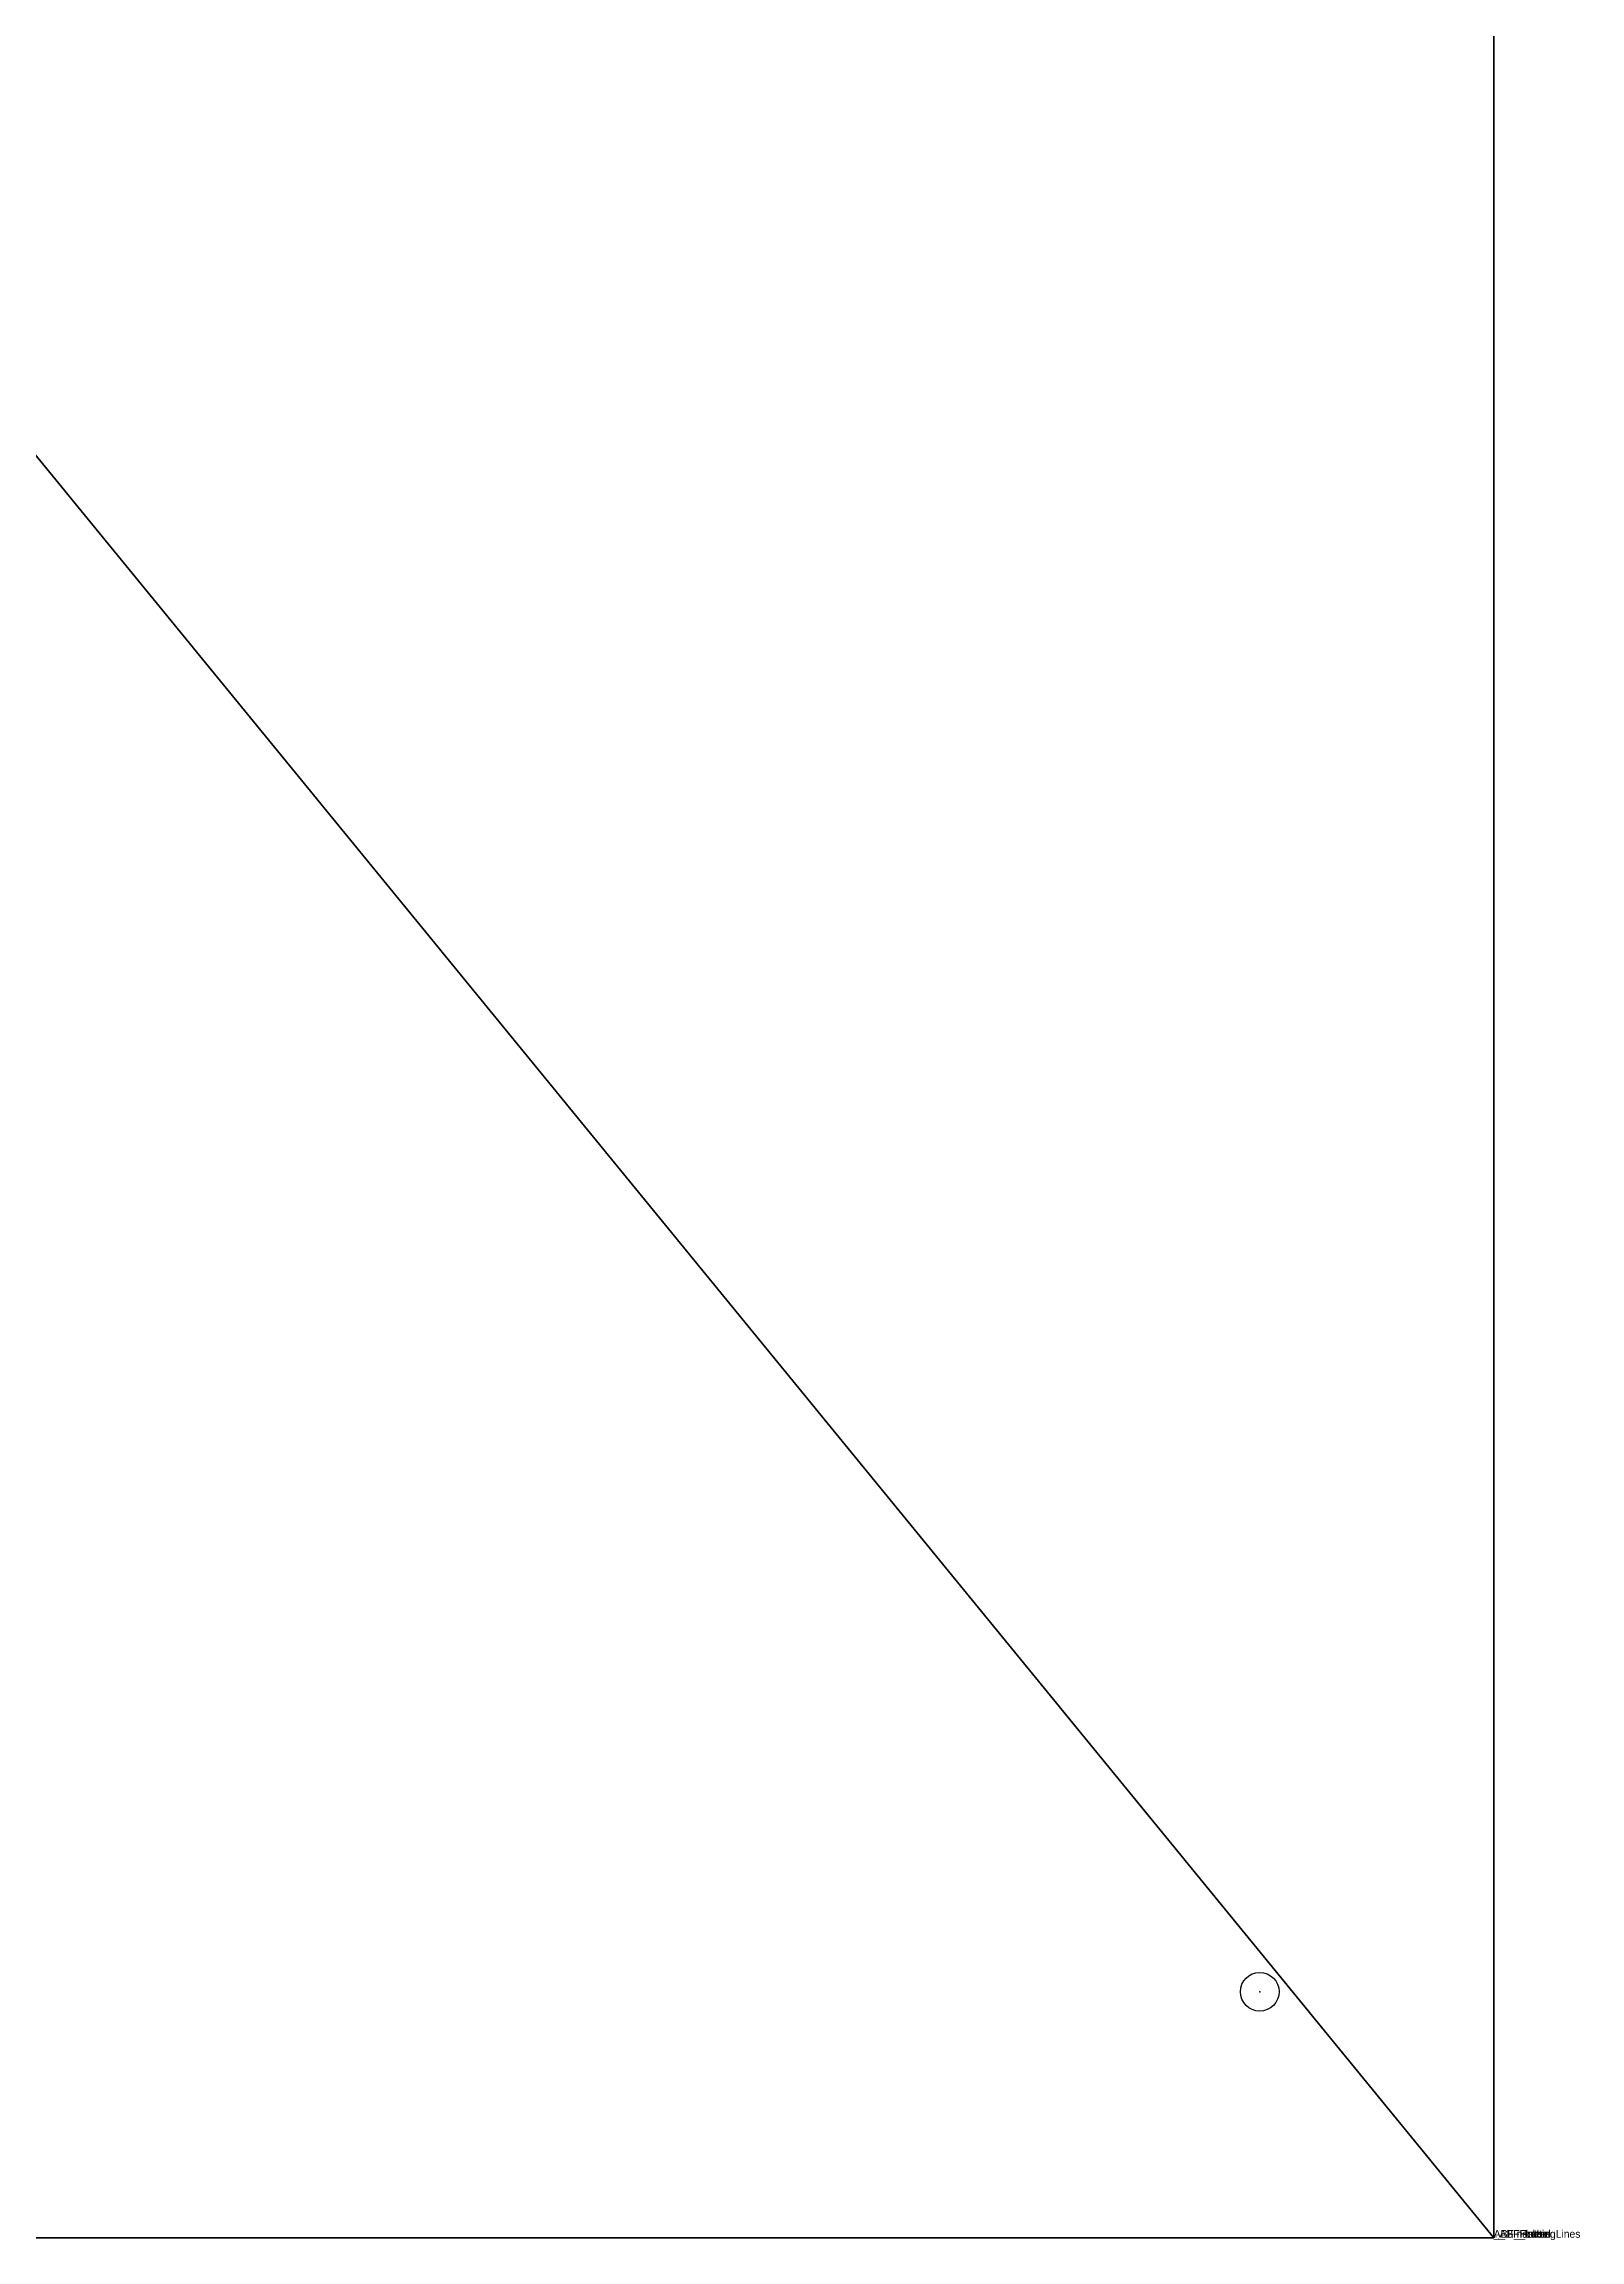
# Model space of a CAD drawing. Extents: x -1196 to 11, y -305 to 569.
# Drawn here: x -187.7 to 11.2, y -0.3 to 284.1 of the extents above; entities that cross this region are included whole.
import ezdxf

# ---------------------------------------------------------------- set-up
doc = ezdxf.new("R2010")
doc.units = 0
doc.header["$LTSCALE"] = 25.4
doc.layers.get('0').update_dxf_attribs({"linetype": 'CONTINUOUS'})
for name, color, linetype in [('ABF_CUTTINGLINES', 22, 'CONTINUOUS'), ('ABF_LABEL', 190, 'CONTINUOUS'), ('D5_0_DEPTH8_0', 36, 'CONTINUOUS')]:
    doc.layers.add(name, color=color, linetype=linetype)

# ---------------------------------------------------------------- blocks, each defined once
blk = doc.blocks.new('GROUP2_1')
at = {"color": 0}
blk.add_point((0, 0), dxfattribs=at)
at = {"layer": 'D5_0_DEPTH8_0', "color": 0}
blk.add_circle((0, 0), 2.5, dxfattribs=at)
blk = doc.blocks.new('GROUP7_1')
blk = doc.blocks.new('GROUP9_2')
at = {"layer": 'ABF_CUTTINGLINES', "color": 0}
blk.add_polyline3d([(0, 0, 0), (0, 568.6, 0), (-465, 568.6, 0), (-465, 0, 0), (0, 0, 0)], close=True, dxfattribs=at)
blk = doc.blocks.new('_______2')
at = {"layer": 'ABF_CUTTINGLINES', "color": 0}
for p, q in [((0, 568.6), (0, 0)), ((0, 568.6, 18), (0, 0, 18)), ((0, 568.6), (0, 0)), ((0, 568.6, 18), (0, 0, 18)), ((0, 0), (-465, 0)), ((0, 0, 18), (-465, 0, 18)), ((0, 0, 18), (-465, 0, 18)), ((0, 0), (-465, 0)), ((0, 0, 18), (0, 0)), ((0, 0, 18), (0, 0))]:
    blk.add_line(p, q, dxfattribs=at)
at = {"color": 0}
ref = blk.add_blockref('GROUP2_1', (-30.3, 31.86, 18), dxfattribs=dict(at, rotation=89.99999999999996))
ref.add_attrib('Skp_GroupInstanceName', 'ABF_Hole', (0, 0), dxfattribs={"height": 1})
at = {"layer": 'ABF_CUTTINGLINES', "color": 0}
ref = blk.add_blockref('GROUP9_2', (0, 0, 18), dxfattribs=at)
ref.add_attrib('Skp_GroupInstanceName', '_ABF_cuttingLines', (0, 0), dxfattribs={"layer": '0', "height": 1})
at = {"layer": 'ABF_LABEL', "color": 0}
ref = blk.add_blockref('GROUP7_1', (-232.5, 284.3, 18), dxfattribs=dict(at, xscale=1.574803149606299, yscale=1.574803149606299, rotation=90))
ref.add_attrib('Skp_GroupInstanceName', '_ABF_Label', (0, 0), dxfattribs={"layer": '0', "height": 1})
at = {"color": 0}
mesh = blk.add_polyface(dxfattribs=at)
corners = [(-465, 568.6), (0, 0), (-465, 0), (0, 568.6)]
mesh.append_faces([[corners[k] for k in face] for face in [(0, 1, 2), (1, 0, 3)]], dxfattribs={"vtx0": -1, "color": 0})
at = {"color": 7}
mesh = blk.add_polyface(dxfattribs=at)
corners = [(0, 0, 18), (-465, 568.6, 18), (-465, 0, 18), (0, 568.6, 18)]
mesh.append_faces([[corners[k] for k in face] for face in [(0, 1, 2), (1, 0, 3)]], dxfattribs={"vtx0": -1, "color": 7})
at = {"color": 0}
mesh = blk.add_polyface(dxfattribs=at)
corners = [(0, 568.6), (0, 0, 18), (0, 0), (0, 568.6, 18)]
mesh.append_faces([[corners[k] for k in face] for face in [(0, 1, 2), (1, 0, 3)]], dxfattribs={"vtx0": -1, "color": 0})
mesh = blk.add_polyface(dxfattribs=at)
corners = [(0, 0, 18), (-465, 0), (0, 0), (-465, 0, 18)]
mesh.append_faces([[corners[k] for k in face] for face in [(0, 1, 2), (1, 0, 3)]], dxfattribs={"vtx0": -1, "color": 0})
blk = doc.blocks.new('THICKNESS_18')
at = {"color": 0}
ref = blk.add_blockref('_______2', (0, 0), dxfattribs=at)
ref.add_attrib('Skp_GroupInstanceName', '__1. панель', (0, 0), dxfattribs={"height": 1})
blk = doc.blocks.new('GROUP7_2')

msp = doc.modelspace()

# ---------------------------------------------------------------- block references
at = {"color": 0}
ref = msp.add_blockref('THICKNESS_18', (0, 0), dxfattribs=at)
ref.add_attrib('Skp_ComponentInstanceName', 'ABF_Flatten', (0, 0), dxfattribs={"height": 0.2})
ref = msp.add_blockref('GROUP7_2', (0, 0), dxfattribs=at)
ref.add_attrib('Skp_GroupInstanceName', 'ABF_Flatten', (0, 0), dxfattribs={"height": 1})

doc.saveas('drawing.dxf')
